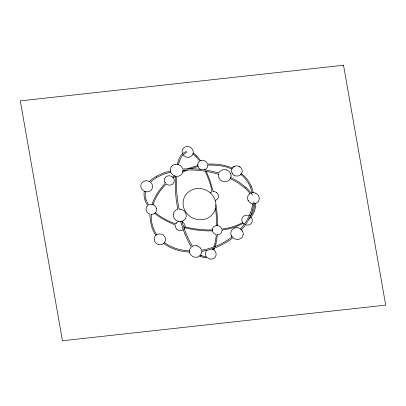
<?xml version="1.0" encoding="UTF-8"?>
<svg xmlns="http://www.w3.org/2000/svg" width="406" height="406" viewBox="0 0 406 406"><rect width="100%" height="100%" fill="white"/><g stroke="black" fill="none" stroke-linecap="round" stroke-linejoin="round"><path stroke-width="0.61" d="M221.965 230.527L221.955 230.106L228.938 228.822L234.663 227.193L243.245 223.356M185.014 226.34L185.014 226.208A4.913 4.573 23.9 0 0 182.055 221.833M207.73 165.612L207.72 165.156L210.917 165.014L218.743 165.425L226.228 166.937L231.877 168.962M201.615 251.969L201.609 251.415A71.04 66.142 23.9 0 0 232.917 237.703M151.265 214.322C150.814 221.453 152.681 228.756 156.762 234.648M185.004 226.502L184.994 226.639A4.933 4.593 23.9 0 1 184.324 228.558M243.179 234.308L243.184 233.724A6.273 5.841 23.9 0 0 242.463 231.146M253.902 201.752C253.308 212.216 248.365 222.052 241.504 229.821M221.955 230.73L221.935 230.958A4.897 4.562 23.9 0 1 217.753 234.785L217.362 234.795M197.783 164.526L197.763 164.993M252.451 204.446L252.547 203.65A5.973 5.562 23.9 0 1 251.517 203.376L250.654 202.995M145.409 191.602L145.196 195.413L145.881 199.224L148.429 204.756L148.616 205.045L149.306 204.746A5.364 4.994 23.9 0 1 154.914 205.928L155.31 206.349A5.202 4.842 23.9 0 1 155.792 212.201L155.442 212.653A5.349 4.979 23.9 0 1 151.281 214.322M218.499 174.179L218.387 175.067A6.384 5.948 23.9 0 0 219.032 178.041M215.845 243.95L215.139 246.513M178.396 164.613L178.985 162.562M177.173 164.318C178.589 159.218 180.959 152.737 186.76 151.479M152.042 204.533C154.316 196.357 160.299 188.902 165.379 183.04A4.999 4.654 23.9 0 1 164.826 178.214L164.927 178.016M153.052 204.807C155.584 196.869 160.355 189.769 166.252 183.938A4.902 4.562 23.9 0 0 166.45 184.096L167.17 184.542A5.014 4.669 23.9 0 0 172.778 184.025A5.014 4.669 23.9 0 0 172.317 176.854A5.014 4.669 23.9 0 0 164.958 178.056M213.896 246.98L214.86 243.676A71.05 66.153 23.9 0 0 216.296 234.678L215.865 234.561A4.933 4.593 23.9 0 1 212.282 229.674M214.642 248L213.921 249.802M213.348 248.462L212.967 249.37A5.506 5.126 23.9 0 1 215.134 257.211A5.374 5.004 23.9 0 1 206.872 257.297L206.456 257.409A7.044 6.557 23.9 0 1 205.309 257.561M171.139 166.957L171.611 166.308A6.313 5.877 23.9 0 1 175.214 164.328M146.876 206.573L146.759 206.755A5.192 4.831 23.9 0 0 147.48 212.566L147.637 212.729A5.283 4.923 23.9 0 0 149.91 214.074C150.129 221.026 151.326 229.253 155.879 235.282M176.067 223.341L176.336 222.985M146.911 206.527L147.114 206.258A5.314 4.943 23.9 0 1 147.759 205.614A24.619 22.919 23.9 0 1 144.983 200.021M184.963 234.115L186.161 236.947A73.217 68.167 23.9 0 0 191.434 246.965L191.282 247.107A6.252 5.821 23.9 0 0 191.109 255.227L191.307 255.435A6.095 5.679 23.9 0 0 200.148 255.486L200.534 255.029A6.288 5.857 23.9 0 0 201.604 252.136M200.503 255.069L201.371 255.531M240.575 228.999L244.255 224.193A53.257 49.588 23.9 0 0 252.623 204.482M206.71 250.441L206.451 250.746A5.532 5.151 23.9 0 0 205.588 254.831L205.649 255.09A5.557 5.171 23.9 0 0 206.192 256.348M248.827 219.291C253.242 215.388 256.14 209.471 255.359 203.502M240.606 174.753L240.91 174.463L241.661 175.103A31.927 29.724 23.9 0 1 250.299 186.933M172.702 177.158L174.55 175.849M173.357 177.899L175.331 176.508M183.38 220.631L183.172 220.752A6.648 6.191 23.9 0 1 181.578 221.356L180.7 221.503A128.824 119.943 23.9 0 0 184.948 234.12M242.605 222.549C236.246 226.228 229.025 228.157 221.793 229.177A4.933 4.593 23.9 0 0 217.682 225.594L217.672 224.345M156.741 177.442L163.588 174.21L170.703 172.053M156.28 176.311L163.222 173.047L170.378 170.88M182.715 172.169L187.476 169.987M182.913 170.982L184.801 170.089M215.677 200.244L215.256 200.376M145.14 180.909L145.45 180.853A6.014 5.598 23.9 0 1 149.433 181.609M188.902 157.254L188.602 157.295A5.684 5.288 23.9 0 1 183.131 154.798L186.024 152.905A6.491 6.044 23.9 0 1 187.034 152.615M253.775 203.746L254.288 203.716A5.877 5.471 23.9 0 0 259.185 199.265A5.877 5.471 23.9 0 0 255.856 193.292M179.051 209.095L179.559 209.09A6.674 6.217 23.9 0 1 180.503 209.181M213.348 191.546L213.698 191.546A4.765 4.436 23.9 0 1 218.403 195.301A4.765 4.436 23.9 0 1 215.682 200.239M189.495 250.898C180.619 250.502 171.667 247.944 164.476 242.605M189.556 252.06C180.381 251.654 171.119 248.964 163.709 243.402M236.992 227.71L237.337 227.741A6.313 5.877 23.9 0 1 242.032 230.471A6.217 5.785 23.9 0 1 242.438 231.105M211.82 248.974L212.12 249.051A5.379 5.009 23.9 0 1 212.962 249.38M178.346 221.326L179 221.458A4.933 4.593 23.9 0 0 175.702 223.99C168.424 221.295 161.385 217.692 155.442 212.653M196.819 245.797L197.291 245.934M158.36 244.473L158.594 244.534A5.76 5.359 23.9 0 0 161.06 244.625A5.877 5.471 23.9 0 0 165.384 240.743A5.735 5.339 23.9 0 0 165.409 238.352L165.328 238.028A5.633 5.242 23.9 0 0 161.486 234.176L161.344 234.13A5.826 5.425 23.9 0 0 154.331 240.398A5.628 5.242 23.9 0 0 158.041 244.366L158.289 244.453M226.832 170.053L226.964 170.104A6.334 5.897 23.9 0 1 230.253 173.012L230.425 173.347M232.349 168.079C224.584 164.699 215.967 163.593 207.557 164.197A5.131 4.776 23.9 0 0 207.243 163.369L207.146 163.187A5.029 4.684 23.9 0 0 201.752 160.471M230.765 177.549L238.54 181.781L245.787 187.232M230.364 178.67L237.936 182.786L244.965 188.054M255.836 193.337L255.272 193.099A5.999 5.582 23.9 0 0 251.045 193.048M200.772 256.475L199.737 255.887M239.535 166.663L239.982 166.952M244.224 224.173L244.199 224.158A5.329 4.963 23.9 0 1 242.372 222.153M192.916 154.123L193.611 154.61A18.072 16.824 23.9 0 1 195.19 155.929L196.139 156.853M216.352 192.388L216.616 192.581M154.722 213.317C160.619 218.626 168.876 222.087 175.356 225.178A4.882 4.547 23.9 0 0 176.503 228.847L176.864 229.223M233.029 237.825L233.201 237.967A6.298 5.862 23.9 0 0 233.942 238.484L234.409 238.743A6.212 5.785 23.9 0 0 243.219 234.313M200.173 247.878L200.204 247.919A6.212 5.785 23.9 0 1 201.412 250.218M232.019 236.728L231.501 235.891M192.464 246.28L192.165 245.803A75.43 70.228 23.9 0 1 186.978 235.587L185.775 232.76A130.493 121.495 23.9 0 1 181.944 221.26M165.009 182.487L164.795 182.071M232.191 173.24L232.07 173.012M248.198 200.605L247.995 200.209M205.243 171.185C208.024 177.62 211.257 185.654 211.968 191.81A4.715 4.39 23.9 0 0 211.414 192.043L211.262 192.124A4.765 4.436 23.9 0 0 210.288 192.86M206.37 171.368L210.115 180.975L213.221 191.551M156.376 208.248L156.488 208.689M254.237 203.721L254.323 204.827A18.214 16.956 23.9 0 1 252.542 212.759L252.293 213.257A22.391 20.848 23.9 0 1 250.36 216.109M145.028 180.939A5.806 5.41 23.9 0 0 140.897 187.009L141.019 187.41A5.882 5.476 23.9 0 0 142.242 189.643A6.019 5.603 23.9 0 0 147.835 191.764A5.826 5.425 23.9 0 0 152.341 185.055A5.907 5.501 23.9 0 0 150.443 182.304L150.733 182.01A32.876 30.612 23.9 0 1 156.757 177.468M234.079 175.199A5.344 4.973 23.9 0 0 236.505 176.031A5.456 5.08 23.9 0 0 242.209 171.393L242.215 171.22A5.354 4.984 23.9 0 0 237.063 165.892L236.84 165.881A5.486 5.105 23.9 0 0 231.76 169.282A5.425 5.055 23.9 0 0 231.527 170.637L231.527 170.85A5.344 4.973 23.9 0 0 232.268 173.382M233.947 175.113A5.314 4.943 23.9 0 1 232.283 173.398M249.182 215.748A5.435 5.06 23.9 0 0 248.563 215.495A5.329 4.963 23.9 0 0 244.118 215.87A5.227 4.867 23.9 0 0 242.331 222.082M232.151 236.901A6.217 5.791 23.9 0 1 231.491 230.689A6.217 5.791 23.9 0 1 237.038 227.7M232.059 236.799A70.005 65.178 23.9 0 1 201.427 250.258M250.573 202.949A5.872 5.471 23.9 0 1 249.994 193.474M244.95 188.069A34.398 32.028 23.9 0 1 250.005 193.54M245.574 224.817A5.319 4.953 23.9 0 0 250.111 224.345L250.507 224.066A5.217 4.857 23.9 0 0 251.842 222.422L252.03 221.965A5.227 4.867 23.9 0 0 251.801 218.347L251.679 218.103A5.298 4.933 23.9 0 0 250.959 217.083M215.038 209.953A16.793 15.631 23.9 0 1 209.608 216.951A16.489 15.352 23.9 0 1 194.205 218.651A16.793 15.631 23.9 0 1 186.552 213.094A16.489 15.352 23.9 0 1 183.954 198.306A16.793 15.631 23.9 0 1 189.384 191.292A16.489 15.352 23.9 0 1 204.781 189.597A16.793 15.631 23.9 0 1 212.434 195.149A16.489 15.352 23.9 0 1 215.038 209.938M192.535 246.244A6.08 5.659 23.9 0 1 200.178 247.873M182.908 170.231A94.197 87.701 23.9 0 1 218.484 174.245M219.088 178.143A6.329 5.892 23.9 0 0 220.955 180.31A6.359 5.917 23.9 0 0 221.94 180.919L222.65 181.233A6.379 5.943 23.9 0 0 227.167 181.274L227.649 181.081A6.455 6.009 23.9 0 0 231.009 175.976M230.506 173.398A6.42 5.973 23.9 0 1 231.095 176.037M226.817 170.043A6.369 5.928 23.9 0 0 223.473 169.662A6.42 5.973 23.9 0 0 219.712 171.708L219.331 172.21A6.455 6.014 23.9 0 0 218.87 173.037M218.854 173.103A94.943 88.401 23.9 0 0 182.69 169.028L182.487 168.434A6.466 6.019 23.9 0 0 178.574 164.674A6.384 5.943 23.9 0 0 175.29 164.313M173.25 214.038A6.628 6.171 23.9 0 1 177.163 209.471L177.767 209.288L176.229 199.711L175.29 189.369L175.356 176.108L174.722 175.915A6.46 6.014 23.9 0 1 173.195 175.143L173.068 175.057A6.43 5.983 23.9 0 1 171.104 166.998M180.665 221.503A6.592 6.136 23.9 0 1 173.23 214.17M183.502 220.554A6.618 6.161 23.9 0 0 186.212 214.911L186.095 214.251A6.582 6.131 23.9 0 0 180.553 209.191M179.071 209.095A158.162 147.261 23.9 0 1 176.585 189.379A121.952 113.543 23.9 0 1 176.61 176.3A6.364 5.923 23.9 0 0 177.919 176.245L178.462 176.143A6.313 5.877 23.9 0 0 181.741 174.088L181.964 173.783A6.374 5.933 23.9 0 0 182.908 170.287M183.101 154.787A16.671 15.524 23.9 0 0 181.02 157.767L180.208 159.345A34.398 32.023 23.9 0 0 178.99 162.562M182.467 153.747A5.709 5.314 23.9 0 1 185.74 146.733A5.709 5.314 23.9 0 1 193.068 150.646A5.709 5.314 23.9 0 1 188.907 157.188M241.534 173.641A33.17 30.881 23.9 0 1 251.451 186.785M233.156 167.165A5.491 5.111 23.9 0 1 234.445 166.338M206.207 256.419A6.841 6.369 23.9 0 1 201.406 255.47M212.287 229.557A4.887 4.552 23.9 0 1 217.682 225.589M200.574 160.801A5.014 4.669 23.9 0 1 201.696 160.487M196.042 155.29A33.871 31.536 23.9 0 1 200.539 160.822M183.268 229.669A4.913 4.573 23.9 0 1 176.854 229.233M245.742 187.278A33.439 31.135 23.9 0 1 252.568 195.296M145.018 200.011A19.468 18.128 23.9 0 1 144.277 191.196M207.715 165.785A5.06 4.715 23.9 0 1 204.35 169.825M196.154 156.838A34.718 32.323 23.9 0 1 199.691 161.278A5.095 4.745 23.9 0 0 198.432 167.394A5.06 4.71 23.9 0 0 199.793 168.916A5.014 4.669 23.9 0 0 200.422 169.327M205.314 257.617A8.49 7.907 23.9 0 1 200.792 256.435M149.418 181.589A33.769 31.44 23.9 0 1 156.3 176.346M250.289 186.938A33.399 31.1 23.9 0 1 252.096 192.779M212.277 229.943A95.826 89.218 23.9 0 1 184.969 226.842M251.436 186.79A34.627 32.241 23.9 0 1 253.248 192.703M190.713 168.749A68.188 63.488 23.9 0 1 198.062 166.607M212.379 230.867A97.252 90.548 23.9 0 1 184.74 227.725M193.215 153.082A18.255 16.996 23.9 0 1 196.002 155.331M187.927 168.759A70.03 65.199 23.9 0 1 197.818 165.668M215.484 208.445A146.261 136.177 23.9 0 1 216.743 225.528M217.276 234.79A72.74 67.721 23.9 0 1 215.875 243.96M215.901 204.847A152.849 142.308 23.9 0 1 217.692 224.345M343.542 65.244L20.3 100.876L62.458 340.756L385.7 305.124L343.542 65.244"/></g></svg>
